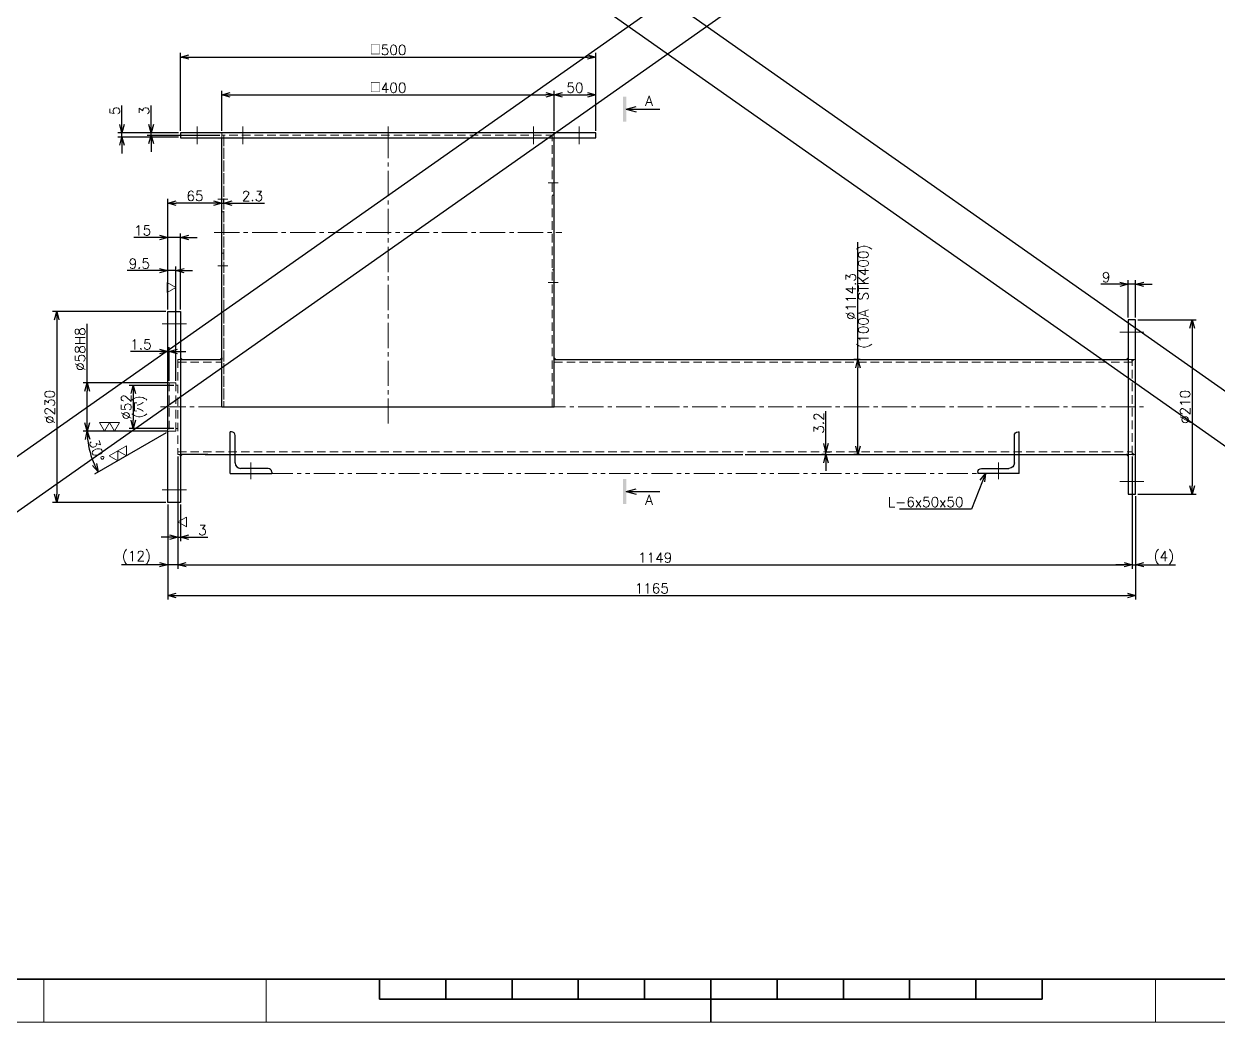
# Model space of a CAD drawing. Header units: millimetres. Extents: x 0 to 7035, y -19 to 2332.
# Drawn here: x 881 to 2319, y 0 to 1202 of the extents above; entities that cross this region are included whole.
import ezdxf
from ezdxf import colors
from ezdxf.entities.mleader import LeaderData, LeaderLine
from ezdxf.enums import TextEntityAlignment as Align
from ezdxf.math import Vec2, Vec3

# ---------------------------------------------------------------- set-up
doc = ezdxf.new("R2010")
doc.units = ezdxf.units.MM
doc.header["$LTSCALE"] = 1.6
doc.header["$PDMODE"] = 99
doc.header["$PDSIZE"] = 1
for name, pattern in [('CENTER2', [28.575, 19.05, -3.175, 3.175, -3.175]), ('HIDDEN', [9.525, 6.35, -3.175]), ('PHANTOM2', [31.75, 15.875, -3.175, 3.175, -3.175, 3.175, -3.175])]:
    doc.linetypes.add(name, pattern=pattern)
for name, color, linetype, lineweight in [('04_HIDDEN', 2, 'HIDDEN', 13), ('05_CENTER', 4, 'CENTER2', 13), ('06_PHANTOM', 2, 'PHANTOM2', 13), ('07_寸法線', 3, 'Continuous', 9), ('08_DIM', 3, 'Continuous', 13), ('90_FRAME', 5, 'Continuous', 35)]:
    doc.layers.add(name, color=color, linetype=linetype, lineweight=lineweight)
doc.layers.add('91_BLANK', color=5, linetype='Continuous', lineweight=0, plot=False)
doc.styles.add('KSS_TXT', font='txt.shx', dxfattribs={"bigfont": 'extfont2.shx'})
doc.styles.get("Standard").update_dxf_attribs({"font": 'txt.shx', "bigfont": 'extfont2.shx'})
doc.dimstyles.new('KSS_DIM', dxfattribs={"dimscale": 4, "dimtxt": 3, "dimasz": 2.5, "dimexe": 1.25, "dimexo": 0.625, "dimtad": 1, "dimdsep": 46, "dimtxsty": 'KSS_TXT', "dimblk": 'OPEN30', "dimcen": 0, "dimazin": 2, "dimtfac": 0.75, "dimtmove": 0, "dimatfit": 3, "dimldrblk": 'OPEN30', "dimfxl": 1.25, "dimtolj": 1, "dimarcsym": 0})

# ---------------------------------------------------------------- blocks, each defined once
blk = doc.blocks.new('_Open30')
at = {"color": 0, "linetype": 'ByBlock', "lineweight": -2}
for p, q in [((-1, 0.27), (0, 0)), ((0, 0), (-1, -0.27)), ((0, 0), (-1, 0))]:
    blk.add_line(p, q, dxfattribs=at)
blk = doc.blocks.new('*D142')
at = {"layer": '08_DIM', "color": 0, "lineweight": -2, "transparency": 16777216}
for p, q in [((1119.6, 1073.2), (1119.6, 1121.5)), ((1519.6, 1073.2), (1519.6, 1121.5)), ((1129.6, 1116.5), (1509.6, 1116.5))]:
    blk.add_line(p, q, dxfattribs=at)
at = {"layer": 'Defpoints', "color": 0, "transparency": 16777216}
for p in [(1519.6, 1116.5), (1119.6, 1070.7), (1519.6, 1070.7)]:
    blk.add_point(p, dxfattribs=at)
at = {"layer": '08_DIM', "color": 0, "lineweight": -2, "transparency": 16777216, "xscale": 10, "yscale": 10, "zscale": 10, "rotation": 180}
blk.add_blockref('_Open30', (1119.6, 1116.5), dxfattribs=at)
at = {"layer": '08_DIM', "color": 0, "lineweight": -2, "transparency": 16777216, "xscale": 10, "yscale": 10, "zscale": 10}
blk.add_blockref('_Open30', (1519.6, 1116.5), dxfattribs=at)
at = {"layer": '08_DIM', "color": 0, "transparency": 16777216, "insert": (1319.6, 1125), "char_height": 12, "attachment_point": 5, "style": 'KSS_TXT'}
blk.add_mtext('\\A1;□400', dxfattribs=at)
blk = doc.blocks.new('*D143')
at = {"layer": '08_DIM', "color": 0, "lineweight": -2, "transparency": 16777216}
for p, q in [((1069.6, 1073.2), (1069.6, 1167)), ((1569.6, 1073.2), (1569.6, 1167)), ((1079.6, 1162), (1559.6, 1162))]:
    blk.add_line(p, q, dxfattribs=at)
at = {"layer": 'Defpoints', "color": 0, "transparency": 16777216}
for p in [(1569.6, 1162), (1069.6, 1070.7), (1569.6, 1070.7)]:
    blk.add_point(p, dxfattribs=at)
at = {"layer": '08_DIM', "color": 0, "lineweight": -2, "transparency": 16777216, "xscale": 10, "yscale": 10, "zscale": 10, "rotation": 180}
blk.add_blockref('_Open30', (1069.6, 1162), dxfattribs=at)
at = {"layer": '08_DIM', "color": 0, "lineweight": -2, "transparency": 16777216, "xscale": 10, "yscale": 10, "zscale": 10}
blk.add_blockref('_Open30', (1569.6, 1162), dxfattribs=at)
at = {"layer": '08_DIM', "color": 0, "transparency": 16777216, "insert": (1319.6, 1170.5), "char_height": 12, "attachment_point": 5, "style": 'KSS_TXT'}
blk.add_mtext('\\A1;□500', dxfattribs=at)
blk = doc.blocks.new('*D154')
at = {"layer": '08_DIM', "color": 0, "lineweight": -2, "transparency": 16777216}
for p, q in [((957.4, 769.7), (957.4, 840.8)), ((1053.6, 769.7), (952.4, 769.7)), ((957.4, 721.7), (957.4, 759.7)), ((1053.6, 711.7), (952.4, 711.7))]:
    blk.add_line(p, q, dxfattribs=at)
at = {"layer": 'Defpoints', "color": 0, "transparency": 16777216}
for p in [(957.4, 769.7), (1056.1, 769.7), (1056.1, 711.7)]:
    blk.add_point(p, dxfattribs=at)
at = {"layer": '08_DIM', "color": 0, "lineweight": -2, "transparency": 16777216, "xscale": 10, "yscale": 10, "zscale": 10}
for p, rotation in [((957.4, 769.7), 90), ((957.4, 711.7), 270)]:
    blk.add_blockref('_Open30', p, dxfattribs=dict(at, rotation=rotation))
at = {"layer": '08_DIM', "color": 0, "transparency": 16777216, "insert": (948.8, 810.3), "char_height": 12, "attachment_point": 5, "rotation": 90, "style": 'KSS_TXT'}
blk.add_mtext('\\A1;%%C58H8', dxfattribs=at)
blk = doc.blocks.new('*D155')
at = {"layer": '08_DIM', "color": 0, "lineweight": -2, "transparency": 16777216}
for p, q in [((1061.6, 766.7), (1007.8, 766.7)), ((1012.8, 756.7), (1012.8, 724.7)), ((1061.6, 714.7), (1007.8, 714.7))]:
    blk.add_line(p, q, dxfattribs=at)
at = {"layer": 'Defpoints', "color": 0, "transparency": 16777216}
for p in [(1064.1, 766.7), (1012.8, 714.7), (1064.1, 714.7)]:
    blk.add_point(p, dxfattribs=at)
at = {"layer": '08_DIM', "color": 0, "lineweight": -2, "transparency": 16777216, "xscale": 10, "yscale": 10, "zscale": 10}
for p, rotation in [((1012.8, 766.7), 90), ((1012.8, 714.7), 270)]:
    blk.add_blockref('_Open30', p, dxfattribs=dict(at, rotation=rotation))
at = {"layer": '08_DIM', "color": 0, "transparency": 16777216, "char_height": 12, "attachment_point": 5, "rotation": 90, "style": 'KSS_TXT'}
for s, insert in [('\\A1;%%C52', (1004.3, 740.7)), ('\\A1;(穴)', (1021.3, 740.7))]:
    blk.add_mtext(s, dxfattribs=dict(at, insert=insert))
blk = doc.blocks.new('*D156')
at = {"layer": '08_DIM', "color": 0, "lineweight": -2, "transparency": 16777216}
for p, q in [((1052.1, 855.7), (915.7, 855.7)), ((920.7, 845.7), (920.7, 635.7)), ((1052.1, 625.7), (915.7, 625.7))]:
    blk.add_line(p, q, dxfattribs=at)
at = {"layer": 'Defpoints', "color": 0, "transparency": 16777216}
for p in [(1054.6, 855.7), (920.7, 625.7), (1054.6, 625.7)]:
    blk.add_point(p, dxfattribs=at)
at = {"layer": '08_DIM', "color": 0, "lineweight": -2, "transparency": 16777216, "xscale": 10, "yscale": 10, "zscale": 10}
for p, rotation in [((920.7, 855.7), 90), ((920.7, 625.7), 270)]:
    blk.add_blockref('_Open30', p, dxfattribs=dict(at, rotation=rotation))
at = {"layer": '08_DIM', "color": 0, "transparency": 16777216, "insert": (912.2, 740.7), "char_height": 12, "attachment_point": 5, "rotation": 90, "style": 'KSS_TXT'}
blk.add_mtext('\\A1;%%C230', dxfattribs=at)
blk = doc.blocks.new('*D157')
at = {"layer": '08_DIM', "color": 0, "lineweight": -2, "transparency": 16777216}
for p, q in [((1066.6, 681.1), (1066.6, 545.7)), ((2215.6, 681.1), (2215.6, 545.7)), ((1076.6, 550.7), (2205.6, 550.7))]:
    blk.add_line(p, q, dxfattribs=at)
at = {"layer": 'Defpoints', "color": 0, "transparency": 16777216}
for p in [(1066.6, 683.6), (2215.6, 683.6), (2215.6, 550.7)]:
    blk.add_point(p, dxfattribs=at)
at = {"layer": '08_DIM', "color": 0, "lineweight": -2, "transparency": 16777216, "xscale": 10, "yscale": 10, "zscale": 10, "rotation": 180}
blk.add_blockref('_Open30', (1066.6, 550.7), dxfattribs=at)
at = {"layer": '08_DIM', "color": 0, "lineweight": -2, "transparency": 16777216, "xscale": 10, "yscale": 10, "zscale": 10}
blk.add_blockref('_Open30', (2215.6, 550.7), dxfattribs=at)
at = {"layer": '08_DIM', "color": 0, "transparency": 16777216, "insert": (1641.1, 559.2), "char_height": 12, "attachment_point": 5, "style": 'KSS_TXT'}
blk.add_mtext('\\A1;1149', dxfattribs=at)
blk = doc.blocks.new('*D158')
at = {"layer": '08_DIM', "color": 0, "lineweight": -2, "transparency": 16777216}
for p, q in [((1054.6, 858.2), (1054.6, 949.7)), ((1069.6, 858.2), (1069.6, 949.7)), ((1044.6, 944.7), (1013.6, 944.7)), ((1069.6, 944.7), (1054.6, 944.7)), ((1079.6, 944.7), (1089.6, 944.7))]:
    blk.add_line(p, q, dxfattribs=at)
at = {"layer": 'Defpoints', "color": 0, "transparency": 16777216}
for p in [(1054.6, 944.7), (1054.6, 855.7), (1069.6, 855.7)]:
    blk.add_point(p, dxfattribs=at)
at = {"layer": '08_DIM', "color": 0, "lineweight": -2, "transparency": 16777216, "xscale": 10, "yscale": 10, "zscale": 10}
blk.add_blockref('_Open30', (1054.6, 944.7), dxfattribs=at)
at = {"layer": '08_DIM', "color": 0, "lineweight": -2, "transparency": 16777216, "xscale": 10, "yscale": 10, "zscale": 10, "rotation": 180}
blk.add_blockref('_Open30', (1069.6, 944.7), dxfattribs=at)
at = {"layer": '08_DIM', "color": 0, "transparency": 16777216, "insert": (1024.1, 953.2), "char_height": 12, "attachment_point": 5, "style": 'KSS_TXT'}
blk.add_mtext('\\A1;15', dxfattribs=at)
blk = doc.blocks.new('*D159')
at = {"layer": '08_DIM', "color": 0, "lineweight": -2, "transparency": 16777216}
for p, q in [((1066.6, 681.1), (1066.6, 545.7)), ((1054.6, 623.2), (1054.6, 545.7)), ((1044.6, 550.7), (998.6, 550.7)), ((1066.6, 550.7), (1054.6, 550.7)), ((1076.6, 550.7), (1086.6, 550.7))]:
    blk.add_line(p, q, dxfattribs=at)
at = {"layer": 'Defpoints', "color": 0, "transparency": 16777216}
for p in [(1066.6, 683.6), (1054.6, 625.7), (1054.6, 550.7)]:
    blk.add_point(p, dxfattribs=at)
at = {"layer": '08_DIM', "color": 0, "lineweight": -2, "transparency": 16777216, "xscale": 10, "yscale": 10, "zscale": 10}
blk.add_blockref('_Open30', (1054.6, 550.7), dxfattribs=at)
at = {"layer": '08_DIM', "color": 0, "lineweight": -2, "transparency": 16777216, "xscale": 10, "yscale": 10, "zscale": 10, "rotation": 180}
blk.add_blockref('_Open30', (1066.6, 550.7), dxfattribs=at)
at = {"layer": '08_DIM', "color": 0, "transparency": 16777216, "insert": (1016.6, 559.2), "char_height": 12, "attachment_point": 5, "style": 'KSS_TXT'}
blk.add_mtext('\\A1;(12)', dxfattribs=at)
blk = doc.blocks.new('*D160')
at = {"layer": '08_DIM', "color": 0, "lineweight": -2, "transparency": 16777216}
for p, q in [((1054.6, 858.2), (1054.6, 909.8)), ((1064.1, 772.2), (1064.1, 909.8)), ((1044.6, 904.8), (1005.6, 904.8)), ((1064.1, 904.8), (1054.6, 904.8)), ((1074.1, 904.8), (1084.1, 904.8))]:
    blk.add_line(p, q, dxfattribs=at)
at = {"layer": 'Defpoints', "color": 0, "transparency": 16777216}
for p in [(1054.6, 904.8), (1054.6, 855.7), (1064.1, 769.7)]:
    blk.add_point(p, dxfattribs=at)
at = {"layer": '08_DIM', "color": 0, "lineweight": -2, "transparency": 16777216, "xscale": 10, "yscale": 10, "zscale": 10}
blk.add_blockref('_Open30', (1054.6, 904.8), dxfattribs=at)
at = {"layer": '08_DIM', "color": 0, "lineweight": -2, "transparency": 16777216, "xscale": 10, "yscale": 10, "zscale": 10, "rotation": 180}
blk.add_blockref('_Open30', (1064.1, 904.8), dxfattribs=at)
at = {"layer": '08_DIM', "color": 0, "transparency": 16777216, "insert": (1020.1, 913.3), "char_height": 12, "attachment_point": 5, "style": 'KSS_TXT'}
blk.add_mtext('\\A1;9.5', dxfattribs=at)
blk = doc.blocks.new('*D161')
at = {"layer": '08_DIM', "color": 0, "lineweight": -2, "transparency": 16777216}
for p, q in [((1044.6, 807.5), (1009.6, 807.5)), ((1054.6, 773.1), (1054.6, 812.5)), ((1056.1, 807.5), (1054.6, 807.5)), ((1056.1, 772.2), (1056.1, 812.5)), ((1066.1, 807.5), (1076.1, 807.5))]:
    blk.add_line(p, q, dxfattribs=at)
at = {"layer": 'Defpoints', "color": 0, "transparency": 16777216}
for p in [(1054.6, 807.5), (1054.6, 770.6), (1056.1, 769.7)]:
    blk.add_point(p, dxfattribs=at)
at = {"layer": '08_DIM', "color": 0, "lineweight": -2, "transparency": 16777216, "xscale": 10, "yscale": 10, "zscale": 10}
blk.add_blockref('_Open30', (1054.6, 807.5), dxfattribs=at)
at = {"layer": '08_DIM', "color": 0, "lineweight": -2, "transparency": 16777216, "xscale": 10, "yscale": 10, "zscale": 10, "rotation": 180}
blk.add_blockref('_Open30', (1056.1, 807.5), dxfattribs=at)
at = {"layer": '08_DIM', "color": 0, "transparency": 16777216, "insert": (1022.1, 816), "char_height": 12, "attachment_point": 5, "style": 'KSS_TXT'}
blk.add_mtext('\\A1;1.5', dxfattribs=at)
blk = doc.blocks.new('*D162')
at = {"layer": '08_DIM', "color": 0, "lineweight": -2, "transparency": 16777216}
for p, q in [((2219.6, 633.2), (2219.6, 508.7)), ((1054.6, 623.2), (1054.6, 508.7)), ((1064.6, 513.7), (2209.6, 513.7))]:
    blk.add_line(p, q, dxfattribs=at)
at = {"layer": 'Defpoints', "color": 0, "transparency": 16777216}
for p in [(2219.6, 635.7), (1054.6, 625.7), (2219.6, 513.7)]:
    blk.add_point(p, dxfattribs=at)
at = {"layer": '08_DIM', "color": 0, "lineweight": -2, "transparency": 16777216, "xscale": 10, "yscale": 10, "zscale": 10, "rotation": 180}
blk.add_blockref('_Open30', (1054.6, 513.7), dxfattribs=at)
at = {"layer": '08_DIM', "color": 0, "lineweight": -2, "transparency": 16777216, "xscale": 10, "yscale": 10, "zscale": 10}
blk.add_blockref('_Open30', (2219.6, 513.7), dxfattribs=at)
at = {"layer": '08_DIM', "color": 0, "transparency": 16777216, "insert": (1637.1, 522.2), "char_height": 12, "attachment_point": 5, "style": 'KSS_TXT'}
blk.add_mtext('\\A1;1165', dxfattribs=at)
blk = doc.blocks.new('*D163')
at = {"layer": '08_DIM', "color": 0, "lineweight": -2, "transparency": 16777216}
for p, q in [((2215.6, 681.1), (2215.6, 545.7)), ((2219.6, 633.2), (2219.6, 545.7)), ((2205.6, 550.7), (2195.6, 550.7)), ((2215.6, 550.7), (2219.6, 550.7)), ((2229.6, 550.7), (2267.6, 550.7))]:
    blk.add_line(p, q, dxfattribs=at)
at = {"layer": 'Defpoints', "color": 0, "transparency": 16777216}
for p in [(2215.6, 683.6), (2219.6, 635.7), (2219.6, 550.7)]:
    blk.add_point(p, dxfattribs=at)
at = {"layer": '08_DIM', "color": 0, "lineweight": -2, "transparency": 16777216, "xscale": 10, "yscale": 10, "zscale": 10}
blk.add_blockref('_Open30', (2215.6, 550.7), dxfattribs=at)
at = {"layer": '08_DIM', "color": 0, "lineweight": -2, "transparency": 16777216, "xscale": 10, "yscale": 10, "zscale": 10, "rotation": 180}
blk.add_blockref('_Open30', (2219.6, 550.7), dxfattribs=at)
at = {"layer": '08_DIM', "color": 0, "transparency": 16777216, "insert": (2253.6, 559.2), "char_height": 12, "attachment_point": 5, "style": 'KSS_TXT'}
blk.add_mtext('\\A1;(4)', dxfattribs=at)
blk = doc.blocks.new('*D164')
at = {"layer": '08_DIM', "color": 0, "lineweight": -2, "transparency": 16777216}
for p, q in [((2210.6, 848.2), (2210.6, 893.4)), ((2219.6, 848.2), (2219.6, 893.4)), ((2200.6, 888.4), (2177.6, 888.4)), ((2219.6, 888.4), (2210.6, 888.4)), ((2229.6, 888.4), (2239.6, 888.4))]:
    blk.add_line(p, q, dxfattribs=at)
at = {"layer": 'Defpoints', "color": 0, "transparency": 16777216}
for p in [(2210.6, 888.4), (2210.6, 845.7), (2219.6, 845.7)]:
    blk.add_point(p, dxfattribs=at)
at = {"layer": '08_DIM', "color": 0, "lineweight": -2, "transparency": 16777216, "xscale": 10, "yscale": 10, "zscale": 10}
blk.add_blockref('_Open30', (2210.6, 888.4), dxfattribs=at)
at = {"layer": '08_DIM', "color": 0, "lineweight": -2, "transparency": 16777216, "xscale": 10, "yscale": 10, "zscale": 10, "rotation": 180}
blk.add_blockref('_Open30', (2219.6, 888.4), dxfattribs=at)
at = {"layer": '08_DIM', "color": 0, "transparency": 16777216, "insert": (2184.1, 896.9), "char_height": 12, "attachment_point": 5, "style": 'KSS_TXT'}
blk.add_mtext('\\A1;9', dxfattribs=at)
blk = doc.blocks.new('*D165')
at = {"layer": '08_DIM', "color": 0, "lineweight": -2, "transparency": 16777216}
for p, q in [((2222.1, 845.7), (2292.6, 845.7)), ((2287.6, 835.7), (2287.6, 645.7)), ((2222.1, 635.7), (2292.6, 635.7))]:
    blk.add_line(p, q, dxfattribs=at)
at = {"layer": 'Defpoints', "color": 0, "transparency": 16777216}
for p in [(2219.6, 845.7), (2219.6, 635.7), (2287.6, 635.7)]:
    blk.add_point(p, dxfattribs=at)
at = {"layer": '08_DIM', "color": 0, "lineweight": -2, "transparency": 16777216, "xscale": 10, "yscale": 10, "zscale": 10}
for p, rotation in [((2287.6, 845.7), 90), ((2287.6, 635.7), 270)]:
    blk.add_blockref('_Open30', p, dxfattribs=dict(at, rotation=rotation))
at = {"layer": '08_DIM', "color": 0, "transparency": 16777216, "insert": (2279.1, 740.7), "char_height": 12, "attachment_point": 5, "rotation": 90, "style": 'KSS_TXT'}
blk.add_mtext('\\A1;%%C210', dxfattribs=at)
blk = doc.blocks.new('*D166')
at = {"layer": '08_DIM', "color": 0, "lineweight": -2, "transparency": 16777216}
for p, q in [((1885.3, 797.9), (1885.3, 939.1)), ((1887.8, 797.9), (1880.3, 797.9)), ((1885.3, 693.6), (1885.3, 787.9)), ((1887.8, 683.6), (1880.3, 683.6))]:
    blk.add_line(p, q, dxfattribs=at)
at = {"layer": 'Defpoints', "color": 0, "transparency": 16777216}
for p in [(1885.3, 797.9), (1890.3, 797.9), (1890.3, 683.6)]:
    blk.add_point(p, dxfattribs=at)
at = {"layer": '08_DIM', "color": 0, "lineweight": -2, "transparency": 16777216, "xscale": 10, "yscale": 10, "zscale": 10}
for p, rotation in [((1885.3, 797.9), 90), ((1885.3, 683.6), 270)]:
    blk.add_blockref('_Open30', p, dxfattribs=dict(at, rotation=rotation))
at = {"layer": '08_DIM', "color": 0, "transparency": 16777216, "char_height": 12, "attachment_point": 5, "rotation": 90, "style": 'KSS_TXT'}
for s, insert in [('\\A1;(100A STK400)', (1893.8, 873.5)), ('\\A1;%%C114.3', (1876.8, 873.5))]:
    blk.add_mtext(s, dxfattribs=dict(at, insert=insert))
blk = doc.blocks.new('*D167')
at = {"layer": '08_DIM', "color": 0, "lineweight": -2, "transparency": 16777216}
for p, q in [((1846.8, 696.8), (1846.8, 735.8)), ((1845.7, 683.6), (1841.8, 683.6)), ((1846.7, 686.8), (1851.8, 686.8)), ((1846.8, 683.6), (1846.8, 686.8)), ((1846.8, 673.6), (1846.8, 663.6))]:
    blk.add_line(p, q, dxfattribs=at)
at = {"layer": 'Defpoints', "color": 0, "transparency": 16777216}
for p in [(1844.2, 686.8), (1846.8, 686.8), (1848.2, 683.6)]:
    blk.add_point(p, dxfattribs=at)
at = {"layer": '08_DIM', "color": 0, "lineweight": -2, "transparency": 16777216, "xscale": 10, "yscale": 10, "zscale": 10}
for p, rotation in [((1846.8, 686.8), 270), ((1846.8, 683.6), 90)]:
    blk.add_blockref('_Open30', p, dxfattribs=dict(at, rotation=rotation))
at = {"layer": '08_DIM', "color": 0, "transparency": 16777216, "insert": (1838.3, 721.3), "char_height": 12, "attachment_point": 5, "rotation": 90, "style": 'KSS_TXT'}
blk.add_mtext('\\A1;3.2', dxfattribs=at)
blk = doc.blocks.new('*D168')
at = {"layer": '08_DIM', "color": 0, "lineweight": -2, "transparency": 16777216}
for p, q in [((1053.6, 711.7), (952.4, 711.7)), ((1052.4, 709.6), (966.2, 659.9))]:
    blk.add_line(p, q, dxfattribs=at)
blk.add_arc((1056.1, 711.7), 98.7, 185.8074, 204.1926, dxfattribs=at)
at = {"layer": 'Defpoints', "color": 0, "transparency": 16777216}
for p in [(1054.6, 710.9), (1056.1, 711.7), (1056.1, 711.7), (1064.1, 711.7), (958.9, 694.6)]:
    blk.add_point(p, dxfattribs=at)
at = {"layer": '08_DIM', "color": 0, "lineweight": -2, "transparency": 16777216, "xscale": 10, "yscale": 10, "zscale": 10}
for p, rotation in [((957.4, 711.7), 92.90369885379721), ((970.6, 662.4), 297.0963011461938)]:
    blk.add_blockref('_Open30', p, dxfattribs=dict(at, rotation=rotation))
at = {"layer": '08_DIM', "color": 0, "transparency": 16777216, "insert": (968.9, 688.4), "char_height": 12, "attachment_point": 5, "rotation": 285, "style": 'KSS_TXT'}
blk.add_mtext('\\A1;30%%d', dxfattribs=at)
blk = doc.blocks.new('p1ba02')
for p, q in [((-1.5, 2.6), (1.5, 2.6)), ((0, 0), (-1.5, 2.6)), ((1.5, 2.6), (0, 0)), ((3, 0), (1.5, 2.6)), ((1.5, 2.6), (4.5, 2.6)), ((4.5, 2.6), (3, 0))]:
    blk.add_line(p, q)
blk = doc.blocks.new('seca02')
for q in [(3.5, 0.8), (3.5, -0.8), (10.64, 0)]:
    blk.add_line((0.5, 0), q)
blk.add_solid([(-0.5, 3.76), (-0.5, -3.76), (0.5, 3.76), (0.5, -3.76)])
blk.add_attdef('A', text='', height=3).set_placement((7.37, 2.5), align=Align.MIDDLE)
blk = doc.blocks.new('*D193')
at = {"layer": '08_DIM', "color": 0, "lineweight": -2, "transparency": 16777216}
for p, q in [((1054.6, 858.2), (1054.6, 991.1)), ((1109.6, 986.1), (1064.6, 986.1)), ((1119.6, 983.6), (1119.6, 991.1))]:
    blk.add_line(p, q, dxfattribs=at)
at = {"layer": 'Defpoints', "color": 0, "transparency": 16777216}
for p in [(1054.6, 986.1), (1119.6, 981.1), (1054.6, 855.7)]:
    blk.add_point(p, dxfattribs=at)
at = {"layer": '08_DIM', "color": 0, "lineweight": -2, "transparency": 16777216, "xscale": 10, "yscale": 10, "zscale": 10, "rotation": 180}
blk.add_blockref('_Open30', (1054.6, 986.1), dxfattribs=at)
at = {"layer": '08_DIM', "color": 0, "lineweight": -2, "transparency": 16777216, "xscale": 10, "yscale": 10, "zscale": 10}
blk.add_blockref('_Open30', (1119.6, 986.1), dxfattribs=at)
at = {"layer": '08_DIM', "color": 0, "transparency": 16777216, "insert": (1087.1, 994.7), "char_height": 12, "attachment_point": 5, "style": 'KSS_TXT'}
blk.add_mtext('\\A1;65', dxfattribs=at)
blk = doc.blocks.new('*D197')
at = {"layer": '08_DIM', "color": 0, "lineweight": -2, "transparency": 16777216}
for p, q in [((1109.6, 986.1), (1099.6, 986.1)), ((1119.6, 985.3), (1119.6, 991.1)), ((1119.6, 986.1), (1121.9, 986.1)), ((1121.9, 986.1), (1121.9, 991.1)), ((1131.9, 986.1), (1170.9, 986.1))]:
    blk.add_line(p, q, dxfattribs=at)
at = {"layer": 'Defpoints', "color": 0, "transparency": 16777216}
for p in [(1119.6, 982.8), (1121.9, 986.1), (1121.9, 983.6)]:
    blk.add_point(p, dxfattribs=at)
at = {"layer": '08_DIM', "color": 0, "lineweight": -2, "transparency": 16777216, "xscale": 10, "yscale": 10, "zscale": 10}
blk.add_blockref('_Open30', (1119.6, 986.1), dxfattribs=at)
at = {"layer": '08_DIM', "color": 0, "lineweight": -2, "transparency": 16777216, "xscale": 10, "yscale": 10, "zscale": 10, "rotation": 180}
blk.add_blockref('_Open30', (1121.9, 986.1), dxfattribs=at)
at = {"layer": '08_DIM', "color": 0, "transparency": 16777216, "insert": (1156.4, 994.6), "char_height": 12, "attachment_point": 5, "style": 'KSS_TXT'}
blk.add_mtext('\\A1;2.3', dxfattribs=at)
blk = doc.blocks.new('p1ba01')
for p, q in [((0, 0), (-1.5, 2.6)), ((-1.5, 2.6), (1.5, 2.6)), ((1.5, 2.6), (0, 0))]:
    blk.add_line(p, q)
blk = doc.blocks.new('*D198')
at = {"layer": '08_DIM', "color": 0, "lineweight": -2, "transparency": 16777216}
for p, q in [((1066.6, 681.1), (1066.6, 578.9)), ((1069.6, 623.2), (1069.6, 578.9)), ((1056.6, 583.9), (1046.6, 583.9)), ((1066.6, 583.9), (1069.6, 583.9)), ((1079.6, 583.9), (1102.6, 583.9))]:
    blk.add_line(p, q, dxfattribs=at)
at = {"layer": 'Defpoints', "color": 0, "transparency": 16777216}
for p in [(1066.6, 683.6), (1069.6, 625.7), (1069.6, 583.9)]:
    blk.add_point(p, dxfattribs=at)
at = {"layer": '08_DIM', "color": 0, "lineweight": -2, "transparency": 16777216, "xscale": 10, "yscale": 10, "zscale": 10}
blk.add_blockref('_Open30', (1066.6, 583.9), dxfattribs=at)
at = {"layer": '08_DIM', "color": 0, "lineweight": -2, "transparency": 16777216, "xscale": 10, "yscale": 10, "zscale": 10, "rotation": 180}
blk.add_blockref('_Open30', (1069.6, 583.9), dxfattribs=at)
at = {"layer": '08_DIM', "color": 0, "transparency": 16777216, "insert": (1096.1, 592.4), "char_height": 12, "attachment_point": 5, "style": 'KSS_TXT'}
blk.add_mtext('\\A1;3', dxfattribs=at)
blk = doc.blocks.new('*D199')
at = {"layer": '08_DIM', "color": 0, "lineweight": -2, "transparency": 16777216}
for p, q in [((1034.4, 1080.7), (1034.4, 1103.7)), ((1067.1, 1070.7), (1029.4, 1070.7)), ((1117.1, 1067.7), (1029.4, 1067.7)), ((1034.4, 1067.7), (1034.4, 1070.7)), ((1034.4, 1057.7), (1034.4, 1047.7))]:
    blk.add_line(p, q, dxfattribs=at)
at = {"layer": 'Defpoints', "color": 0, "transparency": 16777216}
for p in [(1034.4, 1070.7), (1069.6, 1070.7), (1119.6, 1067.7)]:
    blk.add_point(p, dxfattribs=at)
at = {"layer": '08_DIM', "color": 0, "lineweight": -2, "transparency": 16777216, "xscale": 10, "yscale": 10, "zscale": 10}
for p, rotation in [((1034.4, 1070.7), 270), ((1034.4, 1067.7), 90)]:
    blk.add_blockref('_Open30', p, dxfattribs=dict(at, rotation=rotation))
at = {"layer": '08_DIM', "color": 0, "transparency": 16777216, "insert": (1025.9, 1097.2), "char_height": 12, "attachment_point": 5, "rotation": 90, "style": 'KSS_TXT'}
blk.add_mtext('\\A1;3', dxfattribs=at)
blk = doc.blocks.new('*D200')
at = {"layer": '08_DIM', "color": 0, "lineweight": -2, "transparency": 16777216}
for p, q in [((999.2, 1080.7), (999.2, 1103.7)), ((1067.1, 1070.7), (994.2, 1070.7)), ((1067.1, 1065.7), (994.2, 1065.7)), ((999.2, 1065.7), (999.2, 1070.7)), ((999.2, 1055.7), (999.2, 1045.7))]:
    blk.add_line(p, q, dxfattribs=at)
at = {"layer": 'Defpoints', "color": 0, "transparency": 16777216}
for p in [(999.2, 1070.7), (1069.6, 1070.7), (1069.6, 1065.7)]:
    blk.add_point(p, dxfattribs=at)
at = {"layer": '08_DIM', "color": 0, "lineweight": -2, "transparency": 16777216, "xscale": 10, "yscale": 10, "zscale": 10}
for p, rotation in [((999.2, 1070.7), 270), ((999.2, 1065.7), 90)]:
    blk.add_blockref('_Open30', p, dxfattribs=dict(at, rotation=rotation))
at = {"layer": '08_DIM', "color": 0, "transparency": 16777216, "insert": (990.6, 1097.2), "char_height": 12, "attachment_point": 5, "rotation": 90, "style": 'KSS_TXT'}
blk.add_mtext('\\A1;5', dxfattribs=at)
blk = doc.blocks.new('*D202')
at = {"layer": '08_DIM', "color": 0, "lineweight": -2, "transparency": 16777216}
for p, q in [((1519.6, 1073.2), (1519.6, 1121.5)), ((1569.6, 1073.2), (1569.6, 1121.5)), ((1529.6, 1116.5), (1559.6, 1116.5))]:
    blk.add_line(p, q, dxfattribs=at)
at = {"layer": 'Defpoints', "color": 0, "transparency": 16777216}
for p in [(1569.6, 1116.5), (1519.6, 1070.7), (1569.6, 1070.7)]:
    blk.add_point(p, dxfattribs=at)
at = {"layer": '08_DIM', "color": 0, "lineweight": -2, "transparency": 16777216, "xscale": 10, "yscale": 10, "zscale": 10, "rotation": 180}
blk.add_blockref('_Open30', (1519.6, 1116.5), dxfattribs=at)
at = {"layer": '08_DIM', "color": 0, "lineweight": -2, "transparency": 16777216, "xscale": 10, "yscale": 10, "zscale": 10}
blk.add_blockref('_Open30', (1569.6, 1116.5), dxfattribs=at)
at = {"layer": '08_DIM', "color": 0, "transparency": 16777216, "insert": (1544.6, 1125), "char_height": 12, "attachment_point": 5, "style": 'KSS_TXT'}
blk.add_mtext('\\A1;50', dxfattribs=at)
blk = doc.blocks.new('A$C5B70685D_1')
at = {"color": 0}
for p, q in [((1.5, 50), (0, 50)), ((0, 0), (0, 50)), ((6, 12.5), (6, 45.5)), ((0, 0), (50, 0)), ((45.5, 6), (12.5, 6)), ((50, 1.5), (50, 0))]:
    blk.add_line(p, q, dxfattribs=at)
for centre, radius, start, end in [((1.5, 45.5), 4.5, 0, 90), ((12.5, 12.5), 6.5, 180, 270), ((45.5, 1.5), 4.5, 0, 90)]:
    blk.add_arc(centre, radius, start, end, dxfattribs=at)
blk = doc.blocks.new('AM_BALLOON1')
at = {"transparency": 16777216}
blk.add_circle((0, 0), 5, dxfattribs=at)
blk.add_attdef('B_NUMBER', text='', height=3, dxfattribs=at).set_placement((0, 0), align=Align.MIDDLE_CENTER)
blk = doc.blocks.new('_OPEN')
at = {"color": 0, "linetype": 'ByBlock'}
for p, q in [((-1, 0.17), (0, 0)), ((0, 0), (-1, -0.17)), ((0, 0), (-1, 0))]:
    blk.add_line(p, q, dxfattribs=at)

msp = doc.modelspace()

# ---------------------------------------------------------------- linework, layer by layer
for p, q in [((0, 2331.679), (3312.803, 0)), ((3312.803, 2331.679), (0, 0)), ((3218.51, 2331.679), (0, 66.367)), ((94.293, 2331.679), (3312.803, 66.367))]:
    msp.add_line(p, q)
at = {"color": 0}
for p, q in [((1119.555, 740.727), (1119.555, 1064.727)), ((1519.555, 740.727), (1519.555, 1064.727)), ((1069.555, 797.877), (1119.555, 797.877)), ((1519.555, 797.877), (2210.555, 797.877)), ((1119.555, 740.727), (1519.555, 740.727)), ((1099.555, 683.577), (1069.555, 683.577)), ((1102.555, 683.577), (1099.555, 683.577)), ((1099.555, 683.577), (1102.555, 683.577)), ((1102.555, 683.577), (1746.555, 683.577)), ((1749.555, 683.577), (2210.555, 683.577)), ((2076.555, 683.577), (2079.555, 683.577)), ((2076.555, 683.577), (2079.555, 683.577))]:
    msp.add_line(p, q, dxfattribs=at)
for points in [[(1069.555, 1064.727), (1569.555, 1064.727), (1569.555, 1070.727), (1069.555, 1070.727)], [(1054.555, 855.727), (1069.555, 855.727), (1069.555, 625.727), (1054.555, 625.727)], [(2210.555, 635.727), (2219.555, 635.727), (2219.555, 845.727), (2210.555, 845.727)]]:
    msp.add_lwpolyline(points, close=True, dxfattribs=at)
at = {"color": 3}
for points in [[(1069.555, 797.877), (1071.555, 797.877), (1071.555, 797.877), (1069.555, 799.877)], [(1119.555, 797.877), (1117.555, 797.877), (1117.555, 797.877), (1119.555, 799.877)], [(1519.555, 797.877), (1521.555, 797.877), (1521.555, 797.877), (1519.555, 799.877)], [(2210.555, 797.877), (2208.555, 797.877), (2208.555, 797.877), (2210.555, 799.877)], [(2215.555, 797.877), (2217.555, 797.877), (2217.555, 797.877), (2215.555, 795.877)], [(1069.555, 683.577), (1071.555, 683.577), (1071.555, 683.577), (1069.555, 681.577)], [(2210.555, 683.577), (2208.555, 683.577), (2208.555, 683.577), (2210.555, 681.577)], [(2215.555, 683.577), (2217.555, 683.577), (2217.555, 683.577), (2215.555, 685.577)]]:
    msp.add_lwpolyline(points, close=True, dxfattribs=at)
at = {"layer": '04_HIDDEN'}
for p, q in [((1119.555, 1070.727), (1119.555, 1064.727)), ((1519.555, 1067.727), (1119.555, 1067.727)), ((1121.855, 1067.727), (1121.855, 740.727)), ((1121.855, 1064.727), (1121.855, 740.727)), ((1517.255, 740.727), (1517.255, 1067.727)), ((1519.555, 1070.727), (1519.555, 1064.727)), ((1517.255, 995.727), (1519.555, 995.727)), ((1119.555, 975.727), (1121.855, 975.727)), ((1119.555, 925.727), (1121.855, 925.727)), ((1517.255, 905.727), (1519.555, 905.727)), ((1066.555, 797.877), (1066.555, 683.577)), ((1069.555, 797.877), (1066.555, 797.877)), ((1066.555, 794.677), (1119.555, 794.677)), ((1519.555, 794.677), (2215.555, 794.677)), ((2210.555, 797.877), (2219.555, 797.877)), ((2215.555, 683.577), (2215.555, 797.877)), ((1056.055, 769.727), (1054.555, 770.593)), ((1056.055, 769.727), (1056.055, 711.727)), ((1064.055, 769.727), (1064.055, 740.727)), ((1064.055, 766.727), (1066.555, 766.727)), ((1064.055, 711.727), (1064.055, 740.727)), ((1056.055, 711.727), (1054.555, 710.861)), ((1064.055, 714.727), (1066.555, 714.727)), ((1066.555, 686.777), (2215.555, 686.777)), ((1069.555, 683.577), (1066.555, 683.577)), ((2210.555, 683.577), (2219.555, 683.577))]:
    msp.add_line(p, q, dxfattribs=at)
for points in [[(1056.055, 769.727), (1064.055, 769.727)], [(1056.055, 711.727), (1064.055, 711.727)]]:
    msp.add_lwpolyline(points, dxfattribs=at)
at = {"layer": '05_CENTER'}
for p, q in [((1089.555, 1078.195), (1089.555, 1057.073)), ((1144.555, 1078.195), (1144.555, 1057.073)), ((1319.555, 1078.195), (1319.555, 1058.073)), ((1319.555, 1070.727), (1319.555, 720.575)), ((1494.555, 1078.195), (1494.555, 1057.073)), ((1549.555, 1078.195), (1549.555, 1057.073)), ((1512.435, 1010.727), (1524.452, 1010.727)), ((1114.752, 990.727), (1126.77, 990.727)), ((1110.148, 950.727), (1528.962, 950.727)), ((1114.752, 910.727), (1126.77, 910.727)), ((1512.435, 890.727), (1524.452, 890.727)), ((1047.558, 840.727), (1076.931, 840.727)), ((2229.555, 830.727), (2200.555, 830.727)), ((1045.517, 740.727), (2229.276, 740.727)), ((1154.555, 653.83), (1154.555, 673.616)), ((2054.555, 653.83), (2054.555, 673.616)), ((2229.555, 650.727), (2200.555, 650.727)), ((1047.558, 640.727), (1076.931, 640.727))]:
    msp.add_line(p, q, dxfattribs=at)
at = {"layer": '06_PHANTOM'}
msp.add_line((1179.555, 660.727), (2029.555, 660.727), dxfattribs=at)
at = {"layer": '90_FRAME', "color": 4, "lineweight": 13}
for p, q in [((904.969, 0), (904.969, 51.616)), ((1172.702, 0), (1172.702, 51.616)), ((2243.637, 0), (2243.637, 51.616))]:
    msp.add_line(p, q, dxfattribs=at)
at = {"layer": '90_FRAME'}
for p, q in [((1309.341, 27.686), (1309.341, 51.616)), ((1389.107, 27.686), (1389.107, 51.616)), ((1468.873, 27.686), (1468.873, 51.616)), ((1548.638, 27.686), (1548.638, 51.616)), ((1628.404, 27.686), (1628.404, 51.616)), ((1708.17, 0), (1708.17, 51.616)), ((1787.935, 27.686), (1787.935, 51.616)), ((1867.701, 27.686), (1867.701, 51.616)), ((1947.467, 27.686), (1947.467, 51.616)), ((2027.233, 27.686), (2027.233, 51.616)), ((2106.998, 27.686), (2106.998, 51.616)), ((1309.341, 27.686), (2106.998, 27.686))]:
    msp.add_line(p, q, dxfattribs=at)
msp.add_lwpolyline([(155.384, 51.616), (3260.956, 51.616), (3260.956, 2271.831), (155.384, 2271.831)], close=True, dxfattribs=at)
at = {"layer": '91_BLANK'}
msp.add_lwpolyline([(0, 0), (3312.803, 0), (3312.803, 2331.679), (0, 2331.679)], close=True, dxfattribs=at)

# ---------------------------------------------------------------- block references
at = {"xscale": 4, "yscale": 4, "zscale": 4}
msp.add_blockref('seca02', (1604.298, 1099.174), dxfattribs=at).add_auto_attribs({'A': 'A'})
msp.add_blockref('A$C5B70685D_1', (1129.555, 660.727))
at = {"xscale": -1}
msp.add_blockref('A$C5B70685D_1', (2079.555, 660.727), dxfattribs=at)
ref = msp.add_blockref('seca02', (1604.298, 638.743), dxfattribs=dict(xscale=4, yscale=4, zscale=4))
ref.add_attrib('A', 'A', dxfattribs={"height": 12}).set_placement((1633.798, 629.022), align=Align.MIDDLE)
at = {"layer": '08_DIM', "xscale": 4, "yscale": 4, "zscale": 4}
for p, rotation in [((1064.055, 884.623), 90), ((1066.555, 602.171), 270)]:
    msp.add_blockref('p1ba01', p, dxfattribs=dict(at, rotation=rotation))
at = {"layer": '08_DIM', "color": 3, "xscale": 4, "yscale": 4, "zscale": 4}
msp.add_blockref('p1ba02', (978.18, 711.727), dxfattribs=at)
at = {"layer": '08_DIM', "color": 3, "xscale": 4, "yscale": 4, "zscale": 4, "rotation": 29.99999999999237}
msp.add_blockref('p1ba02', (994.149, 675.986), dxfattribs=at)

# ---------------------------------------------------------------- dimensions: what is measured, and where the dimension line sits
at = {"layer": '08_DIM'}
for base, p1, p2, text, picture, middle in [((1569.555, 1162.025), (1069.555, 1070.727), (1569.555, 1070.727), '□<>', '*D143', (1319.555, 1170.533)), ((1519.555, 1116.485), (1119.555, 1070.727), (1519.555, 1070.727), '□<>', '*D142', (1319.555, 1124.985)), ((1054.555, 550.671), (1066.555, 683.577), (1054.555, 625.727), '(<>)', '*D159', (1016.555, 559.171)), ((2219.555, 550.671), (2215.555, 683.577), (2219.555, 635.727), '(<>)', '*D163', (2253.555, 559.171))]:
    dim = msp.add_linear_dim(base=base, p1=p1, p2=p2, text=text, dimstyle='KSS_DIM', dxfattribs=at)
    dim.commit()
    dim.dimension.update_dxf_attribs({"geometry": picture, "text_midpoint": middle})
for base, p1, p2, picture, middle in [((1569.555, 1116.485), (1519.555, 1070.727), (1569.555, 1070.727), '*D202', (1544.555, 1124.993)), ((1054.555, 986.142), (1119.555, 981.142), (1054.555, 855.727), '*D193', (1087.055, 994.65)), ((1121.855, 986.142), (1119.555, 982.764), (1121.855, 983.631), '*D197', (1156.355, 994.642)), ((1054.555, 944.657), (1069.555, 855.727), (1054.555, 855.727), '*D158', (1024.055, 953.166)), ((1054.555, 904.806), (1064.055, 769.727), (1054.555, 855.727), '*D160', (1020.055, 913.314)), ((2210.555, 888.446), (2219.555, 845.727), (2210.555, 845.727), '*D164', (2184.055, 896.946)), ((1054.555, 807.468), (1056.055, 769.727), (1054.555, 770.593), '*D161', (1022.055, 815.976)), ((1069.555, 583.926), (1066.555, 683.577), (1069.555, 625.727), '*D198', (1096.055, 592.426)), ((2215.555, 550.671), (1066.555, 683.577), (2215.555, 683.577), '*D157', (1641.055, 559.171)), ((2219.555, 513.705), (1054.555, 625.727), (2219.555, 635.727), '*D162', (1637.055, 522.214))]:
    dim = msp.add_linear_dim(base=base, p1=p1, p2=p2, dimstyle='KSS_DIM', dxfattribs=at)
    dim.commit()
    dim.dimension.update_dxf_attribs({"geometry": picture, "text_midpoint": middle})
for base, p1, p2, picture, middle in [((999.153, 1070.727), (1069.555, 1065.727), (1069.555, 1070.727), '*D200', (990.645, 1097.227)), ((1034.365, 1070.727), (1119.555, 1067.727), (1069.555, 1070.727), '*D199', (1025.865, 1097.227)), ((1846.787, 686.777), (1848.209, 683.577), (1844.209, 686.777), '*D167', (1838.287, 721.277))]:
    dim = msp.add_linear_dim(base=base, p1=p1, p2=p2, angle=90, dimstyle='KSS_DIM', dxfattribs=at)
    dim.commit()
    dim.dimension.update_dxf_attribs({"geometry": picture, "text_midpoint": middle})
for base, p1, p2, override, picture, middle in [((1885.281, 797.877), (1890.281, 683.577), (1890.281, 797.877), {"dimpost": '\\X(100A STK400)'}, '*D166', (1876.781, 873.477)), ((1012.847, 714.727), (1064.055, 766.727), (1064.055, 714.727), {"dimpost": '\\X(穴)'}, '*D155', (1004.339, 740.727))]:
    dim = msp.add_linear_dim(base=base, p1=p1, p2=p2, angle=90, text='%%C<>', dimstyle='KSS_DIM', override=override, dxfattribs=at)
    dim.commit()
    dim.dimension.update_dxf_attribs({"geometry": picture, "text_midpoint": middle})
for base, p1, p2, text, picture, middle in [((920.699, 625.727), (1054.555, 855.727), (1054.555, 625.727), '%%C<>', '*D156', (912.199, 740.727)), ((957.352, 769.727), (1056.055, 711.727), (1056.055, 769.727), '%%C<>H8', '*D154', (948.844, 810.269)), ((2287.633, 635.727), (2219.555, 845.727), (2219.555, 635.727), '%%C<>', '*D165', (2279.133, 740.727))]:
    dim = msp.add_linear_dim(base=base, p1=p1, p2=p2, angle=90, text=text, dimstyle='KSS_DIM', dxfattribs=at)
    dim.commit()
    dim.dimension.update_dxf_attribs({"geometry": picture, "text_midpoint": middle})
dim = msp.add_angular_dim_2l(base=(958.852, 694.588), line1=((1056.055, 711.727), (1054.555, 710.861)), line2=((1056.055, 711.727), (1064.055, 711.727)), dimstyle='KSS_DIM', dxfattribs=at)
dim.commit()
dim.dimension.update_dxf_attribs({"geometry": '*D168', "text_midpoint": (968.926, 688.381)})

# ---------------------------------------------------------------- leaders
at = {"layer": '07_寸法線'}
ml = msp.add_multileader_block('Standard', dxfattribs=at)
ml.set_content('AM_BALLOON1', color=256, scale=5)
ml.set_attribute('B_NUMBER', '3', width=0)
ml.set_leader_properties(color=256, linetype='ByLayer', lineweight=-1)
ml.set_arrow_properties(name='OPEN')
ml.build(insert=Vec2(0, 0))
ml.multileader.update_dxf_attribs({"leader_type": 0, "has_dogleg": 0, "text_right_attachment_type": 6, "dogleg_length": 0, "arrow_head_size": 10, "scale": 2.5, "block_connection_type": 1})
ctx = ml.context
ctx.base_point, ctx.scale, ctx.char_height, ctx.arrow_head_size, ctx.landing_gap_size, ctx.plane_origin = Vec3(4292.837, 1625.44), 2.5, 20, 10, 10, Vec3(4292.837, 1625.44)
ctx.right_attachment, ctx.attachment_type = 6, 1
notes = []
notes.append((ctx, [(0, (0, 0, 0), (0, 0), (1, 0), 1, [])]))
ctx.block.insert = Vec3(4292.837, 1625.44)
at = {"layer": '08_DIM'}
ml = msp.add_multileader_mtext('Standard', dxfattribs=at)
ml.set_content('L-6x50x50', color=256)
ml.set_leader_properties()
ml.set_arrow_properties(name='OPEN30')
ml.build(insert=Vec2(0, 0))
ml.multileader.update_dxf_attribs({"text_left_attachment_type": 6, "text_right_attachment_type": 6, "dogleg_length": 0.36, "arrow_head_size": 10, "scale": 4})
ctx = ml.context
ctx.base_point, ctx.scale, ctx.char_height, ctx.arrow_head_size, ctx.landing_gap_size, ctx.plane_origin = Vec3(1904.419, 617.789), 4, 12, 10, 8, Vec3(2038.771, 662.456)
ctx.left_attachment, ctx.right_attachment, ctx.text_align_type = 6, 6, 2
notes.append((ctx, [(0, (1, 1, 0), (2021.859, 617.789), (-1, 0), 1.44, [(0, [(2038.771, 660.727)], 0, [])])]))
ctx.mtext.insert, ctx.mtext.alignment, ctx.mtext.flow_direction = Vec3(2012.419, 632.189), 3, 5
for ctx, leaders in notes:
    for number, flags, end, landing, length, lines in leaders:
        leader = LeaderData()
        leader.index, (leader.has_last_leader_line, leader.has_dogleg_vector, leader.attachment_direction) = number, flags
        leader.last_leader_point, leader.dogleg_vector, leader.dogleg_length = Vec3(end), Vec3(landing), length
        for number, points, colour, breaks in lines:
            line = LeaderLine()
            line.index, line.vertices, line.color, line.breaks = number, Vec3.list(points), colors.encode_raw_color(colour), breaks
            leader.lines.append(line)
        ctx.leaders.append(leader)

doc.saveas('drawing.dxf')
